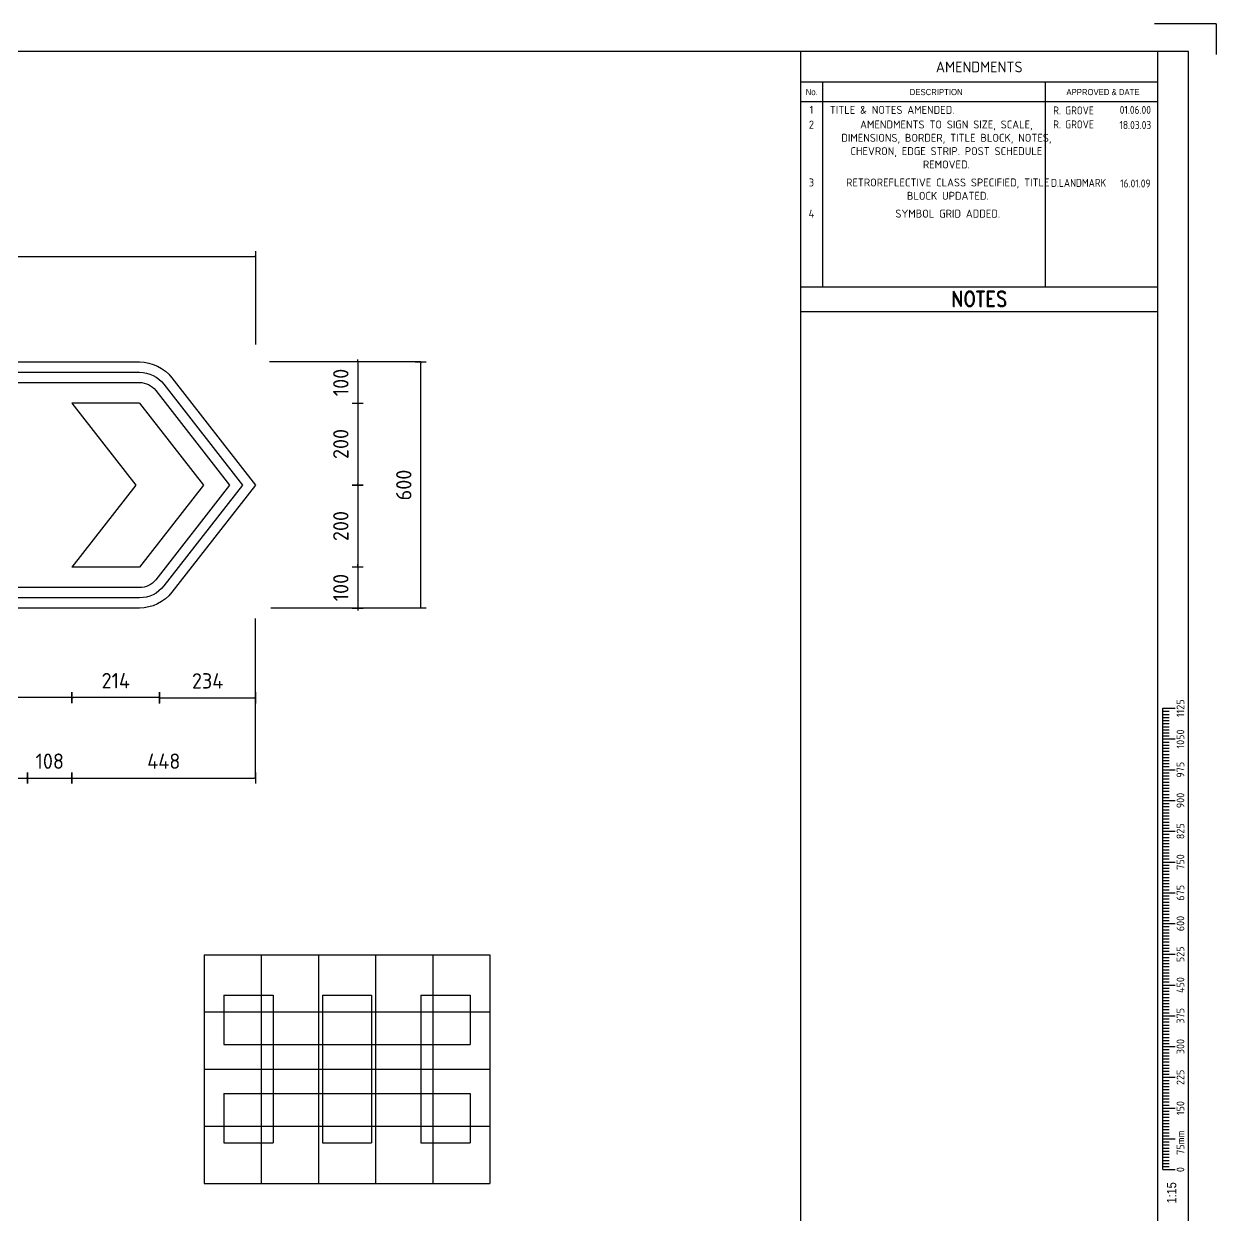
# Model space of a CAD drawing. Extents: x 0 to 420, y 0 to 297.
# Drawn here: x 226.3 to 420, y 103.3 to 297 of the extents above; entities that cross this region are included whole.
import ezdxf
from ezdxf.enums import TextEntityAlignment as Align

# ---------------------------------------------------------------- set-up
doc = ezdxf.new("R2010")
doc.units = 0
doc.header["$MEASUREMENT"] = 0
doc.layers.get('0').update_dxf_attribs({"linetype": 'CONTINUOUS'})
doc.layers.get('DEFPOINTS').update_dxf_attribs({"linetype": 'CONTINUOUS'})
for name, color, linetype in [('L18', 4, 'CONTINUOUS'), ('L35', 3, 'CONTINUOUS'), ('L50', 7, 'CONTINUOUS'), ('T25', 1, 'CONTINUOUS'), ('TBLK18', 4, 'CONTINUOUS'), ('TBLK25', 1, 'CONTINUOUS'), ('TBLK35', 3, 'CONTINUOUS'), ('TBLK50', 7, 'CONTINUOUS')]:
    doc.layers.add(name, color=color, linetype=linetype)
doc.styles.add('HELV', font='helvs.shx')
doc.styles.add('HELVL', font='helvl.shx')
doc.styles.add('ISO', font='iso3098b.shx')
doc.styles.add('ROMAND', font='romand')
doc.dimstyles.new('SIGNSDIM-15', dxfattribs={"dimtxt": 2.5, "dimasz": 0.2, "dimexe": 1.5, "dimexo": 2, "dimgap": 1.5, "dimtad": 1, "dimdec": 0, "dimlfac": 15, "dimrnd": 1, "dimdsep": 46, "dimlunit": 6, "dimtxsty": 'ISO', "dimblk": 'SGNDIM', "dimcen": 0.09, "dimse1": 1, "dimse2": 1, "dimadec": 0, "dimazin": 0, "dimtfac": 1, "dimtdec": 0, "dimtix": 1, "dimtmove": 0, "dimatfit": 3, "dimldrblk": 'SGNDIM', "dimfxl": 1, "dimtolj": 1, "dimtzin": 0, "dimarcsym": 0})

# ---------------------------------------------------------------- blocks, each defined once
blk = doc.blocks.new('SGNDIM')
for p, q in [((0, 0), (-1, 0)), ((0, 4.5), (0, -4.5))]:
    blk.add_line(p, q)
blk = doc.blocks.new('*D9')
at = {"layer": 'DEFPOINTS', "color": 0}
for p in [(177.81, 174.39, 0), (226.89, 174.39, 0), (226.89, 174.39)]:
    blk.add_point(p, dxfattribs=at)
at = {"layer": 'T25', "color": 0, "lineweight": -2}
blk.add_line((178.01, 174.39), (226.69, 174.39), dxfattribs=at)
at = {"layer": 'T25', "color": 0, "lineweight": -2, "xscale": 0.2, "yscale": 0.2, "zscale": 0.2, "rotation": 180}
blk.add_blockref('SGNDIM', (177.81, 174.39), dxfattribs=at)
at = {"layer": 'T25', "color": 0, "lineweight": -2, "xscale": 0.2, "yscale": 0.2, "zscale": 0.2}
blk.add_blockref('SGNDIM', (226.89, 174.39), dxfattribs=at)
at = {"layer": 'T25', "color": 0, "insert": (202.35, 177.14), "char_height": 2.5, "attachment_point": 5, "style": 'ISO'}
blk.add_mtext('\\A1;736', dxfattribs=at)
blk = doc.blocks.new('*D10')
at = {"layer": 'DEFPOINTS', "color": 0}
for p in [(226.89, 174.39, 0), (234.09, 174.39, 0), (234.09, 174.39)]:
    blk.add_point(p, dxfattribs=at)
at = {"layer": 'T25', "color": 0, "lineweight": -2}
blk.add_line((227.09, 174.39), (233.89, 174.39), dxfattribs=at)
at = {"layer": 'T25', "color": 0, "lineweight": -2, "xscale": 0.2, "yscale": 0.2, "zscale": 0.2, "rotation": 180}
blk.add_blockref('SGNDIM', (226.89, 174.39), dxfattribs=at)
at = {"layer": 'T25', "color": 0, "lineweight": -2, "xscale": 0.2, "yscale": 0.2, "zscale": 0.2}
blk.add_blockref('SGNDIM', (234.09, 174.39), dxfattribs=at)
at = {"layer": 'T25', "color": 0, "insert": (230.49, 177.14), "char_height": 2.5, "attachment_point": 5, "style": 'ISO'}
blk.add_mtext('\\A1;108', dxfattribs=at)
blk = doc.blocks.new('*D11')
at = {"layer": 'DEFPOINTS', "color": 0}
for p in [(234.09, 174.39, 0), (263.94, 174.39, 0), (263.94, 174.39)]:
    blk.add_point(p, dxfattribs=at)
at = {"layer": 'T25', "color": 0, "lineweight": -2}
blk.add_line((234.29, 174.39), (263.74, 174.39), dxfattribs=at)
at = {"layer": 'T25', "color": 0, "lineweight": -2, "xscale": 0.2, "yscale": 0.2, "zscale": 0.2, "rotation": 180}
blk.add_blockref('SGNDIM', (234.09, 174.39), dxfattribs=at)
at = {"layer": 'T25', "color": 0, "lineweight": -2, "xscale": 0.2, "yscale": 0.2, "zscale": 0.2}
blk.add_blockref('SGNDIM', (263.94, 174.39), dxfattribs=at)
at = {"layer": 'T25', "color": 0, "insert": (249.02, 177.14), "char_height": 2.5, "attachment_point": 5, "style": 'ISO'}
blk.add_mtext('\\A1;448', dxfattribs=at)
blk = doc.blocks.new('*D28')
at = {"layer": 'DEFPOINTS', "color": 0}
for p in [(123.94, 258.39, 0), (263.94, 259.17), (263.94, 258.39, 0)]:
    blk.add_point(p, dxfattribs=at)
at = {"layer": 'T25', "color": 0, "lineweight": -2}
blk.add_line((124.14, 259.17), (263.74, 259.17), dxfattribs=at)
at = {"layer": 'T25', "color": 0, "lineweight": -2, "xscale": 0.2, "yscale": 0.2, "zscale": 0.2, "rotation": 180}
blk.add_blockref('SGNDIM', (123.94, 259.17), dxfattribs=at)
at = {"layer": 'T25', "color": 0, "lineweight": -2, "xscale": 0.2, "yscale": 0.2, "zscale": 0.2}
blk.add_blockref('SGNDIM', (263.94, 259.17), dxfattribs=at)
at = {"layer": 'T25', "color": 0, "insert": (193.94, 262.1), "char_height": 2.5, "attachment_point": 5, "style": 'ISO'}
blk.add_mtext('\\A1;2,100', dxfattribs=at)
blk = doc.blocks.new('*D32')
at = {"layer": 'DEFPOINTS', "color": 0}
for p in [(280.74, 242.03), (290.76, 242.03), (280.74, 202.03)]:
    blk.add_point(p, dxfattribs=at)
at = {"layer": 'T25', "color": 0, "lineweight": -2}
blk.add_line((290.76, 202.23), (290.76, 241.83), dxfattribs=at)
at = {"layer": 'T25', "color": 0, "lineweight": -2, "xscale": 0.2, "yscale": 0.2, "zscale": 0.2}
for p, rotation in [((290.76, 242.03), 90), ((290.76, 202.03), 270)]:
    blk.add_blockref('SGNDIM', p, dxfattribs=dict(at, rotation=rotation))
at = {"layer": 'T25', "color": 0, "insert": (288.01, 222.03), "char_height": 2.5, "attachment_point": 5, "rotation": 90, "style": 'ISO'}
blk.add_mtext('\\A1;600', dxfattribs=at)
blk = doc.blocks.new('*D33')
at = {"layer": 'DEFPOINTS', "color": 0}
for p in [(248.34, 199.66, 0), (263.94, 199.66, 0), (263.94, 187.44)]:
    blk.add_point(p, dxfattribs=at)
at = {"layer": 'T25', "color": 0, "lineweight": -2}
blk.add_line((248.54, 187.44), (263.74, 187.44), dxfattribs=at)
at = {"layer": 'T25', "color": 0, "lineweight": -2, "xscale": 0.2, "yscale": 0.2, "zscale": 0.2, "rotation": 180}
blk.add_blockref('SGNDIM', (248.34, 187.44), dxfattribs=at)
at = {"layer": 'T25', "color": 0, "lineweight": -2, "xscale": 0.2, "yscale": 0.2, "zscale": 0.2}
blk.add_blockref('SGNDIM', (263.94, 187.44), dxfattribs=at)
at = {"layer": 'T25', "color": 0, "insert": (256.14, 190.19), "char_height": 2.5, "attachment_point": 5, "style": 'ISO'}
blk.add_mtext('\\A1;234', dxfattribs=at)
blk = doc.blocks.new('*D34')
at = {"layer": 'DEFPOINTS', "color": 0}
for p in [(234.09, 187.84, 0), (234.09, 187.48), (248.34, 187.84)]:
    blk.add_point(p, dxfattribs=at)
at = {"layer": 'T25', "color": 0, "lineweight": -2}
blk.add_line((248.14, 187.48), (234.29, 187.48), dxfattribs=at)
at = {"layer": 'T25', "color": 0, "lineweight": -2, "xscale": 0.2, "yscale": 0.2, "zscale": 0.2, "rotation": 180}
blk.add_blockref('SGNDIM', (234.09, 187.48), dxfattribs=at)
at = {"layer": 'T25', "color": 0, "lineweight": -2, "xscale": 0.2, "yscale": 0.2, "zscale": 0.2}
blk.add_blockref('SGNDIM', (248.34, 187.48), dxfattribs=at)
at = {"layer": 'T25', "color": 0, "insert": (241.22, 190.23), "char_height": 2.5, "attachment_point": 5, "style": 'ISO'}
blk.add_mtext('\\A1;214', dxfattribs=at)
blk = doc.blocks.new('*D35')
at = {"layer": 'DEFPOINTS', "color": 0}
for p in [(170.61, 187.48, 0), (170.61, 187.48), (234.09, 187.84, 0)]:
    blk.add_point(p, dxfattribs=at)
at = {"layer": 'T25', "color": 0, "lineweight": -2}
blk.add_line((233.89, 187.48), (170.81, 187.48), dxfattribs=at)
at = {"layer": 'T25', "color": 0, "lineweight": -2, "xscale": 0.2, "yscale": 0.2, "zscale": 0.2, "rotation": 180}
blk.add_blockref('SGNDIM', (170.61, 187.48), dxfattribs=at)
at = {"layer": 'T25', "color": 0, "lineweight": -2, "xscale": 0.2, "yscale": 0.2, "zscale": 0.2}
blk.add_blockref('SGNDIM', (234.09, 187.48), dxfattribs=at)
at = {"layer": 'T25', "color": 0, "insert": (202.35, 190.23), "char_height": 2.5, "attachment_point": 5, "style": 'ISO'}
blk.add_mtext('\\A1;952', dxfattribs=at)
blk = doc.blocks.new('*D36')
at = {"layer": 'DEFPOINTS', "color": 0}
for p in [(245.09, 242.03, 0), (245.09, 235.36, 0), (280.53, 235.36)]:
    blk.add_point(p, dxfattribs=at)
at = {"layer": 'T25', "color": 0, "lineweight": -2}
for p, q in [((280.53, 242.23), (280.53, 242.43)), ((280.53, 242.03), (280.53, 235.36)), ((280.53, 235.16), (280.53, 234.96))]:
    blk.add_line(p, q, dxfattribs=at)
at = {"layer": 'T25', "color": 0, "lineweight": -2, "xscale": 0.2, "yscale": 0.2, "zscale": 0.2}
for p, rotation in [((280.53, 242.03), 270), ((280.53, 235.36), 90)]:
    blk.add_blockref('SGNDIM', p, dxfattribs=dict(at, rotation=rotation))
at = {"layer": 'T25', "color": 0, "insert": (277.78, 238.7), "char_height": 2.5, "attachment_point": 5, "rotation": 90, "style": 'ISO'}
blk.add_mtext('\\A1;100', dxfattribs=at)
blk = doc.blocks.new('*D37')
at = {"layer": 'DEFPOINTS', "color": 0}
for p in [(245.09, 235.36, 0), (255.49, 222.03, 0), (280.53, 222.03)]:
    blk.add_point(p, dxfattribs=at)
at = {"layer": 'T25', "color": 0, "lineweight": -2}
blk.add_line((280.53, 235.16), (280.53, 222.23), dxfattribs=at)
at = {"layer": 'T25', "color": 0, "lineweight": -2, "xscale": 0.2, "yscale": 0.2, "zscale": 0.2}
for p, rotation in [((280.53, 235.36), 90), ((280.53, 222.03), 270)]:
    blk.add_blockref('SGNDIM', p, dxfattribs=dict(at, rotation=rotation))
at = {"layer": 'T25', "color": 0, "insert": (277.78, 228.7), "char_height": 2.5, "attachment_point": 5, "rotation": 90, "style": 'ISO'}
blk.add_mtext('\\A1;200', dxfattribs=at)
blk = doc.blocks.new('*D38')
at = {"layer": 'DEFPOINTS', "color": 0}
for p in [(255.49, 222.03, 0), (255.49, 208.7, 0), (280.53, 208.7)]:
    blk.add_point(p, dxfattribs=at)
at = {"layer": 'T25', "color": 0, "lineweight": -2}
blk.add_line((280.53, 221.83), (280.53, 208.9), dxfattribs=at)
at = {"layer": 'T25', "color": 0, "lineweight": -2, "xscale": 0.2, "yscale": 0.2, "zscale": 0.2}
for p, rotation in [((280.53, 222.03), 90), ((280.53, 208.7), 270)]:
    blk.add_blockref('SGNDIM', p, dxfattribs=dict(at, rotation=rotation))
at = {"layer": 'T25', "color": 0, "insert": (277.78, 215.36), "char_height": 2.5, "attachment_point": 5, "rotation": 90, "style": 'ISO'}
blk.add_mtext('\\A1;200', dxfattribs=at)
blk = doc.blocks.new('*D39')
at = {"layer": 'DEFPOINTS', "color": 0}
for p in [(255.49, 208.7, 0), (255.49, 202.03), (280.53, 202.03)]:
    blk.add_point(p, dxfattribs=at)
at = {"layer": 'T25', "color": 0, "lineweight": -2}
for p, q in [((280.53, 208.9), (280.53, 209.1)), ((280.53, 208.7), (280.53, 202.03)), ((280.53, 201.83), (280.53, 201.63))]:
    blk.add_line(p, q, dxfattribs=at)
at = {"layer": 'T25', "color": 0, "lineweight": -2, "xscale": 0.2, "yscale": 0.2, "zscale": 0.2}
for p, rotation in [((280.53, 208.7), 270), ((280.53, 202.03), 90)]:
    blk.add_blockref('SGNDIM', p, dxfattribs=dict(at, rotation=rotation))
at = {"layer": 'T25', "color": 0, "insert": (277.78, 205.36), "char_height": 2.5, "attachment_point": 5, "rotation": 90, "style": 'ISO'}
blk.add_mtext('\\A1;100', dxfattribs=at)
blk = doc.blocks.new('sca15_3')
at = {"layer": 'L18'}
for p, q in [((-4.14, 89), (-2.14, 89)), ((-4.14, 14), (-4.14, 89)), ((-4.14, 88.5), (-3.14, 88.5)), ((-4.14, 88), (-3.14, 88)), ((-4.14, 87.5), (-3.14, 87.5)), ((-4.14, 87), (-3.14, 87)), ((-4.14, 86.5), (-3.14, 86.5)), ((-4.14, 86), (-3.14, 86)), ((-4.14, 85.5), (-3.14, 85.5)), ((-4.14, 85), (-3.14, 85)), ((-4.14, 84.5), (-3.14, 84.5)), ((-4.14, 84), (-2.14, 84)), ((-4.14, 83.5), (-3.14, 83.5)), ((-4.14, 83), (-3.14, 83)), ((-4.14, 82.5), (-3.14, 82.5)), ((-4.14, 82), (-3.14, 82)), ((-4.14, 81.5), (-3.14, 81.5)), ((-4.14, 81), (-3.14, 81)), ((-4.14, 80.5), (-3.14, 80.5)), ((-4.14, 80), (-3.14, 80)), ((-4.14, 79.5), (-3.14, 79.5)), ((-4.14, 79), (-2.14, 79)), ((-4.14, 78.5), (-3.14, 78.5)), ((-4.14, 78), (-3.14, 78)), ((-4.14, 77.5), (-3.14, 77.5)), ((-4.14, 77), (-3.14, 77)), ((-4.14, 76.5), (-3.14, 76.5)), ((-4.14, 76), (-3.14, 76)), ((-4.14, 75.5), (-3.14, 75.5)), ((-4.14, 75), (-3.14, 75)), ((-4.14, 74.5), (-3.14, 74.5)), ((-4.14, 74), (-2.14, 74)), ((-4.14, 73.5), (-3.14, 73.5)), ((-4.14, 73), (-3.14, 73)), ((-4.14, 72.5), (-3.14, 72.5)), ((-4.14, 72), (-3.14, 72)), ((-4.14, 71.5), (-3.14, 71.5)), ((-4.14, 71), (-3.14, 71)), ((-4.14, 70.5), (-3.14, 70.5)), ((-4.14, 70), (-3.14, 70)), ((-4.14, 69.5), (-3.14, 69.5)), ((-4.14, 69), (-2.14, 69)), ((-4.14, 68.5), (-3.14, 68.5)), ((-4.14, 68), (-3.14, 68)), ((-4.14, 67.5), (-3.14, 67.5)), ((-4.14, 67), (-3.14, 67)), ((-4.14, 66.5), (-3.14, 66.5)), ((-4.14, 66), (-3.14, 66)), ((-4.14, 65.5), (-3.14, 65.5)), ((-4.14, 65), (-3.14, 65)), ((-4.14, 64.5), (-3.14, 64.5)), ((-4.14, 64), (-2.14, 64)), ((-4.14, 63.5), (-3.14, 63.5)), ((-4.14, 63), (-3.14, 63)), ((-4.14, 62.5), (-3.14, 62.5)), ((-4.14, 62), (-3.14, 62)), ((-4.14, 61.5), (-3.14, 61.5)), ((-4.14, 61), (-3.14, 61)), ((-4.14, 60.5), (-3.14, 60.5)), ((-4.14, 60), (-3.14, 60)), ((-4.14, 59.5), (-3.14, 59.5)), ((-4.14, 59), (-2.14, 59)), ((-4.14, 58.5), (-3.14, 58.5)), ((-4.14, 58), (-3.14, 58)), ((-4.14, 57.5), (-3.14, 57.5)), ((-4.14, 57), (-3.14, 57)), ((-4.14, 56.5), (-3.14, 56.5)), ((-4.14, 56), (-3.14, 56)), ((-4.14, 55.5), (-3.14, 55.5)), ((-4.14, 55), (-3.14, 55)), ((-4.14, 54.5), (-3.14, 54.5)), ((-4.14, 54), (-2.14, 54)), ((-4.14, 53.5), (-3.14, 53.5)), ((-4.14, 53), (-3.14, 53)), ((-4.14, 52.5), (-3.14, 52.5)), ((-4.14, 52), (-3.14, 52)), ((-4.14, 51.5), (-3.14, 51.5)), ((-4.14, 51), (-3.14, 51)), ((-4.14, 50.5), (-3.14, 50.5)), ((-4.14, 50), (-3.14, 50)), ((-4.14, 49.5), (-3.14, 49.5)), ((-4.14, 49), (-2.14, 49)), ((-4.14, 48.5), (-3.14, 48.5)), ((-4.14, 48), (-3.14, 48)), ((-4.14, 47.5), (-3.14, 47.5)), ((-4.14, 47), (-3.14, 47)), ((-4.14, 46.5), (-3.14, 46.5)), ((-4.14, 46), (-3.14, 46)), ((-4.14, 45.5), (-3.14, 45.5)), ((-4.14, 45), (-3.14, 45)), ((-4.14, 44.5), (-3.14, 44.5)), ((-4.14, 44), (-2.14, 44)), ((-4.14, 43.5), (-3.14, 43.5)), ((-4.14, 43), (-3.14, 43)), ((-4.14, 42.5), (-3.14, 42.5)), ((-4.14, 42), (-3.14, 42)), ((-4.14, 41.5), (-3.14, 41.5)), ((-4.14, 41), (-3.14, 41)), ((-4.14, 40.5), (-3.14, 40.5)), ((-4.14, 40), (-3.14, 40)), ((-4.14, 39.5), (-3.14, 39.5)), ((-4.14, 39), (-2.14, 39)), ((-4.14, 38.5), (-3.14, 38.5)), ((-4.14, 38), (-3.14, 38)), ((-4.14, 37.5), (-3.14, 37.5)), ((-4.14, 37), (-3.14, 37)), ((-4.14, 36.5), (-3.14, 36.5)), ((-4.14, 36), (-3.14, 36)), ((-4.14, 35.5), (-3.14, 35.5)), ((-4.14, 35), (-3.14, 35)), ((-4.14, 34.5), (-3.14, 34.5)), ((-4.14, 34), (-2.14, 34)), ((-4.14, 33.5), (-3.14, 33.5)), ((-4.14, 33), (-3.14, 33)), ((-4.14, 32.5), (-3.14, 32.5)), ((-4.14, 32), (-3.14, 32)), ((-4.14, 31.5), (-3.14, 31.5)), ((-4.14, 31), (-3.14, 31)), ((-4.14, 30.5), (-3.14, 30.5)), ((-4.14, 30), (-3.14, 30)), ((-4.14, 29.5), (-3.14, 29.5)), ((-4.14, 29), (-2.14, 29)), ((-4.14, 28.5), (-3.14, 28.5)), ((-4.14, 28), (-3.14, 28)), ((-4.14, 27.5), (-3.14, 27.5)), ((-4.14, 27), (-3.14, 27)), ((-4.14, 26.5), (-3.14, 26.5)), ((-4.14, 26), (-3.14, 26)), ((-4.14, 25.5), (-3.14, 25.5)), ((-4.14, 25), (-3.14, 25)), ((-4.14, 24.5), (-3.14, 24.5)), ((-4.14, 24), (-2.14, 24)), ((-4.14, 23.5), (-3.14, 23.5)), ((-4.14, 23), (-3.14, 23)), ((-4.14, 22.5), (-3.14, 22.5)), ((-4.14, 22), (-3.14, 22)), ((-4.14, 21.5), (-3.14, 21.5)), ((-4.14, 21), (-3.14, 21)), ((-4.14, 20.5), (-3.14, 20.5)), ((-4.14, 20), (-3.14, 20)), ((-4.14, 19.5), (-3.14, 19.5)), ((-4.14, 19), (-2.14, 19)), ((-4.14, 18.5), (-3.14, 18.5)), ((-4.14, 18), (-3.14, 18)), ((-4.14, 17.5), (-3.14, 17.5)), ((-4.14, 17), (-3.14, 17)), ((-4.14, 16.5), (-3.14, 16.5)), ((-4.14, 16), (-3.14, 16)), ((-4.14, 15.5), (-3.14, 15.5)), ((-4.14, 15), (-3.14, 15)), ((-4.14, 14.5), (-3.14, 14.5)), ((-4.14, 14), (-2.14, 14))]:
    blk.add_line(p, q, dxfattribs=at)
at = {"layer": 'L18', "style": 'ISO'}
for s, p in [('1125', (-0.68, 89)), ('1050', (-0.68, 84)), ('975', (-0.68, 79)), ('900', (-0.68, 74)), ('825', (-0.68, 69)), ('750', (-0.68, 64)), ('675', (-0.68, 59)), ('600', (-0.68, 54)), ('525', (-0.68, 49)), ('450', (-0.68, 44)), ('375', (-0.68, 39)), ('300', (-0.68, 34)), ('225', (-0.68, 29)), ('150', (-0.68, 24)), ('0', (-0.68, 14))]:
    blk.add_text(s, height=1.25, rotation=90, dxfattribs=at).set_placement(p, align=Align.CENTER)
blk.add_text('75mm', height=1.25, rotation=90, dxfattribs=at).set_placement((-0.67, 16.41))
at = {"layer": 'L18', "style": 'HELV', "width": 0.85}
blk.add_text('1:15', height=1.5, rotation=90, dxfattribs=at).set_placement((-1.99, 11.95), align=Align.RIGHT)
blk = doc.blocks.new('A3BBLK')
at = {"layer": 'TBLK25'}
for q in [(410, 297), (420, 292)]:
    blk.add_line((420, 297), q, dxfattribs=at)
at = {"layer": 'TBLK50'}
for p, q in [((415.5, 292.5), (13, 292.5)), ((352.5, 4.5), (352.5, 292.5)), ((415.5, 4.5), (415.5, 292.5))]:
    blk.add_line(p, q, dxfattribs=at)
blk = doc.blocks.new('TBLK')
at = {"layer": 'TBLK25'}
for p, q in [((410.5, 287.5), (352.5, 287.5)), ((356.07, 254.19), (356.07, 287.5)), ((392.28, 254.19), (392.28, 287.5)), ((410.5, 284.3), (352.5, 284.3)), ((410.5, 254.19), (352.5, 254.19)), ((410.5, 250.19), (352.5, 250.19))]:
    blk.add_line(p, q, dxfattribs=at)
at = {"layer": 'TBLK35'}
blk.add_line((410.5, 57), (410.5, 292.5), dxfattribs=at)
blk.add_blockref('A3BBLK', (0, 0))
at = {"layer": 'TBLK18', "style": 'HELVL', "width": 0.9}
for s, p in [('No.', (354.29, 285.41)), ('DESCRIPTION', (374.51, 285.41)), ('APPROVED & DATE', (401.61, 285.41))]:
    blk.add_text(s, height=1, dxfattribs=at).set_placement(p, align=Align.CENTER)
at = {"layer": 'TBLK18', "style": 'ISO'}
blk.add_attdef('MR_DIRECTORATE', text='', height=1.5, dxfattribs=at).set_placement((381.5, 67.12), align=Align.CENTER)
for tag, p in [('STREET_NAME', (355.51, 61.1)), ('SUBURB_POSTCODE', (388.49, 61.1)), ('TELEPHONE_NO.', (368.31, 58.84)), ('FAX_NO.', (393.56, 58.84))]:
    blk.add_attdef(tag, p, '', height=1.5, dxfattribs=at)
at = {"layer": 'TBLK25', "style": 'ISO'}
blk.add_text('AMENDMENTS', height=1.75, dxfattribs=at).set_placement((381.5, 289.12), align=Align.CENTER)
at = {"layer": 'TBLK25', "style": 'ROMAND', "width": 0.85}
blk.add_text('NOTES', height=2.5, dxfattribs=at).set_placement((381.5, 251.03), align=Align.CENTER)
at = {"layer": 'TBLK25', "style": 'ISO'}
for tag, height, p in [('MR_BRANCH', 2, (381.5, 64.2)), ('ROAD_SECTION', 1.75, (384.5, 29.16)), ('SLK', 1.75, (384.5, 26.11)), ('CHAINAGE', 1.75, (384.5, 19.21)), ('DRG_TYPE_03', 1.75, (360.51, 11.5)), ('DRG_TYPE_02', 1.75, (360.51, 8.36)), ('DRG_TYPE_01', 1.75, (360.3, 5.42))]:
    blk.add_attdef(tag, text='', height=height, dxfattribs=at).set_placement(p, align=Align.CENTER)
for tag, p, height in [('FILE_NUMBER', (371.77, 53.24), 2.5), ('DESIGNED_/_DRAWN', (371.77, 48.49), 2), ('VERIFIED', (371.77, 43.49), 2), ('APPROVED', (371.77, 38.49), 2), ('LOCAL_AUTHORITY', (370.48, 16.73), 1.25)]:
    blk.add_attdef(tag, p, '', height=height, dxfattribs=at)
at = {"layer": 'TBLK35', "style": 'ISO', "width": 0.9}
for tag, p in [('ROAD_PROJECT&NUMBER', (384.5, 32.23)), ('DRAWING_DESCRIPTION', (384.5, 22.29))]:
    blk.add_attdef(tag, text='', height=2.5, dxfattribs=at).set_placement(p, align=Align.CENTER)
at = {"layer": 'TBLK50', "style": 'ISO'}
blk.add_attdef('DRG_NUMBER', (370.5, 6.02), '', height=5, dxfattribs=at)

msp = doc.modelspace()

# ---------------------------------------------------------------- linework, layer by layer
at = {"layer": 'L18', "linetype": 'Continuous'}
for p, q in [((255.557, 145.675), (302.008, 145.675)), ((255.557, 145.675), (255.557, 108.514)), ((264.847, 145.675), (264.847, 108.514)), ((274.137, 145.675), (274.137, 108.514)), ((283.428, 145.675), (283.428, 108.514)), ((292.718, 145.675), (292.718, 108.514)), ((302.008, 145.675), (302.008, 108.514)), ((255.557, 136.385), (302.008, 136.385)), ((255.557, 127.095), (302.008, 127.095)), ((255.557, 117.804), (302.008, 117.804)), ((255.557, 108.514), (302.008, 108.514))]:
    msp.add_line(p, q, dxfattribs=at)
at = {"layer": 'L35'}
for p, q in [((245.086, 235.364, 0), (234.095, 235.364, 0)), ((234.095, 235.364, 0), (244.495, 222.031, 0)), ((245.086, 235.364, 0), (255.486, 222.031, 0)), ((244.495, 222.031, 0), (234.095, 208.698, 0)), ((255.486, 222.031, 0), (245.086, 208.698, 0)), ((245.086, 208.698, 0), (234.095, 208.698, 0))]:
    msp.add_line(p, q, dxfattribs=at)
at = {"layer": 'L35', "elevation": 0}
for points in [[(245.086, 202.031), (130.608, 202.031, -0.4142136), (123.941, 208.698), (123.941, 235.364, -0.4142136), (130.608, 242.031), (245.086, 242.031, -0.2310786), (250.343, 239.464), (263.941, 222.031), (250.343, 204.597, -0.2310786)], [(249.029, 205.622, -0.2310786), (245.086, 203.698), (130.608, 203.698, -0.4142136), (125.608, 208.698), (125.608, 235.364, -0.4142136), (130.608, 240.364), (245.086, 240.364, -0.2310786), (249.029, 238.439), (261.827, 222.031)], [(247.714, 206.647, -0.2310786), (245.086, 205.364), (130.608, 205.364, -0.4142136), (127.274, 208.698), (127.274, 235.364, -0.4142136), (130.608, 238.698), (245.086, 238.698, -0.2310786), (247.714, 237.414), (259.714, 222.031)]]:
    msp.add_lwpolyline(points, format="xyb", close=True, dxfattribs=at)
at = {"layer": 'L50', "linetype": 'Continuous', "ltscale": 10}
for p, q in [((258.782, 139.095), (258.782, 131.095)), ((266.782, 139.095), (266.782, 115.095)), ((282.782, 139.095), (282.782, 115.095)), ((290.782, 139.095), (290.782, 115.095)), ((298.782, 139.095), (298.782, 131.095)), ((258.782, 123.095), (258.782, 115.095)), ((298.782, 123.095), (298.782, 115.095))]:
    msp.add_line(p, q, dxfattribs=at)
at = {"layer": 'L50'}
for p, q in [((258.782, 139.095), (266.782, 139.095)), ((274.782, 139.095), (282.782, 139.095)), ((290.782, 139.095), (298.782, 139.095)), ((258.794, 131.095), (298.782, 131.095)), ((258.794, 123.095), (298.782, 123.095)), ((258.782, 115.095), (266.782, 115.095)), ((274.782, 115.095), (282.782, 115.095)), ((290.782, 115.095), (298.782, 115.095))]:
    msp.add_line(p, q, dxfattribs=at)
at = {"layer": 'L50', "linetype": 'Continuous', "ltscale": 10}
msp.add_lwpolyline([(274.782, 139.095), (274.782, 115.095)], dxfattribs=at)
at = {"layer": 'T25'}
for p, q in [((263.941, 259.167, 0), (263.941, 244.886, 0)), ((290.759, 242.031, 0), (266.203, 242.031, 0)), ((290.759, 202.031, 0), (266.42, 202.031, 0)), ((263.941, 174.388, 0), (263.941, 200.348, 0))]:
    msp.add_line(p, q, dxfattribs=at)

# ---------------------------------------------------------------- block references
msp.add_blockref('TBLK', (0, 0))
msp.add_blockref('sca15_3', (415.5, 96.75), dxfattribs=at)

# ---------------------------------------------------------------- texts
at = {"layer": 'T25', "style": 'ISO'}
for s, p in [('1', (354.243, 282.375)), ('2', (354.243, 279.967)), ('3', (354.243, 270.559)), ('4', (354.243, 265.498))]:
    msp.add_text(s, height=1.3, dxfattribs=at).set_placement(p, align=Align.CENTER)
at = {"layer": 'T25', "style": 'ISO', "width": 0.9}
for s, p in [('R. GROVE', (396.823, 282.27)), ('01.06.00', (406.869, 282.363)), ('R. GROVE', (396.823, 280.003)), ('18.03.03', (406.869, 279.903)), ('D.LANDMARK', (397.65, 270.5)), ('16.01.09', (406.869, 270.4))]:
    msp.add_text(s, height=1.3, dxfattribs=at).set_placement(p, align=Align.CENTER)
at = {"layer": 'T25', "char_height": 1.3, "attachment_point": 2, "style": 'ISO'}
for s, insert, width in [('TITLE & NOTES AMENDED.', (367.356, 283.663), 20.54), ('AMENDMENTS TO SIGN SIZE, SCALE, DIMENSIONS, BORDER, TITLE BLOCK, NOTES, CHEVRON, EDGE STRIP. POST SCHEDULE REMOVED.', (376.169, 281.288), 37.93959), ('RETROREFLECTIVE CLASS SPECIFIED, TITLE BLOCK UPDATED.', (376.4, 271.859), 38.51532), ('SYMBOL GRID ADDED.', (376.4, 266.798), 38.51532)]:
    msp.add_mtext(s, dxfattribs=dict(at, insert=insert, width=width))

# ---------------------------------------------------------------- dimensions: what is measured, and where the dimension line sits
at = {"layer": 'T25'}
for base, p1, p2, picture, middle in [((263.941, 259.167, 0), (123.941, 258.393, 0), (263.941, 258.393, 0), '*D28', (193.941, 262.105, 0)), ((263.941, 187.441, 0), (248.341, 199.664, 0), (263.941, 199.664, 0), '*D33', (256.141, 190.191, 0)), ((170.608, 187.483, 0), (234.095, 187.84, 0), (170.608, 187.483, 0), '*D35', (202.351, 190.233, 0)), ((234.095, 187.483, 0), (248.341, 187.84, 0), (234.095, 187.84, 0), '*D34', (241.218, 190.233, 0)), ((226.895, 174.388, 0), (177.808, 174.388, 0), (226.895, 174.388, 0), '*D9', (202.351, 177.138, 0)), ((234.095, 174.388, 0), (226.895, 174.388, 0), (234.095, 174.388, 0), '*D10', (230.495, 177.138, 0)), ((263.941, 174.388, 0), (234.095, 174.388, 0), (263.941, 174.388, 0), '*D11', (249.018, 177.138, 0))]:
    dim = msp.add_linear_dim(base=base, p1=p1, p2=p2, dimstyle='SIGNSDIM-15', dxfattribs=at)
    dim.commit()
    dim.dimension.update_dxf_attribs({"geometry": picture, "text_midpoint": middle})
for base, p1, p2, picture, middle in [((280.534, 235.364, 0), (245.086, 242.031, 0), (245.086, 235.364, 0), '*D36', (277.784, 238.698, 0)), ((290.759, 242.031, 0), (280.735, 202.031, 0), (280.735, 242.031, 0), '*D32', (288.009, 222.031, 0)), ((280.534, 222.031, 0), (245.086, 235.364, 0), (255.486, 222.031, 0), '*D37', (277.784, 228.698, 0)), ((280.534, 208.698, 0), (255.486, 222.031, 0), (255.486, 208.698, 0), '*D38', (277.784, 215.364, 0)), ((280.534, 202.031, 0), (255.486, 208.698, 0), (255.486, 202.031, 0), '*D39', (277.784, 205.364, 0))]:
    dim = msp.add_linear_dim(base=base, p1=p1, p2=p2, angle=90, dimstyle='SIGNSDIM-15', dxfattribs=at)
    dim.commit()
    dim.dimension.update_dxf_attribs({"geometry": picture, "text_midpoint": middle})

doc.saveas('drawing.dxf')
